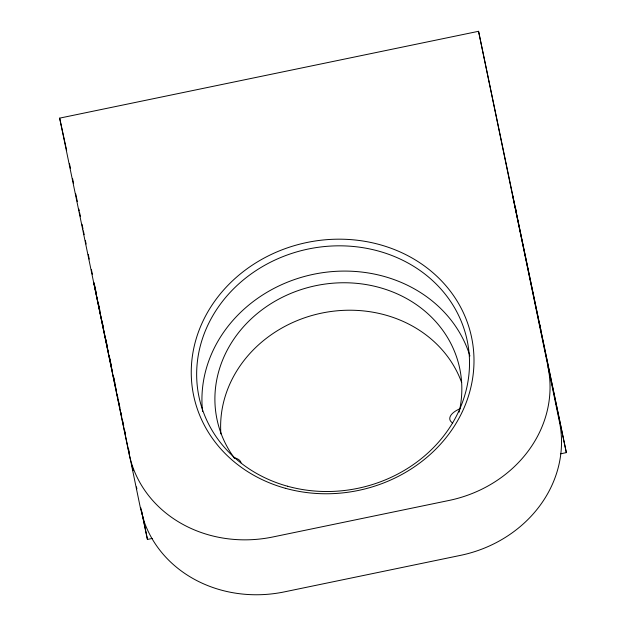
<?xml version="1.0" encoding="UTF-8"?>
<svg xmlns="http://www.w3.org/2000/svg" width="626" height="626" viewBox="0 0 626 626"><rect width="100%" height="100%" fill="white"/><g stroke="black" fill="none" stroke-linecap="round" stroke-linejoin="round"><path stroke-width="0.94" d="M548 367A124.003 110.583 -11.8 0 1 448.983 500.464L272.92 536.959A124.003 110.583 -11.8 0 1 129.097 453.834L59.65 118.134L478.554 31.3L566.35 452.621L560.606 453.811M140.866 507.929L147.446 539.448L152.228 538.462M59.65 118.134L66.646 150.357M515.409 207.472L516.56 212.965M512.428 194.506L566.35 452.621M85.355 240.368L86.122 244.03M113.298 375.475L114.863 382.963M108.533 353.174L93.767 282.483L140.568 508.75L144.536 522.671A124.003 110.583 -11.8 0 0 284.392 591.875L460.454 555.379A124.003 110.583 -11.8 0 0 559.472 421.924L478.554 31.3M108.932 355.083L112.328 371.32M113.322 376.101L116.115 389.474M117.117 394.247L117.915 398.073M118.314 399.983L119.91 407.62M120.904 412.401L121.702 416.22M122.704 420.993L123.698 425.774M124.699 430.547L125.497 434.374M128.486 448.701L129.285 452.52M132.078 465.893L133.08 470.674M136.476 486.911L136.875 488.82M141.554 510.957L147.446 539.448M69.478 163.629L70.456 168.363M72.616 178.786L73.594 183.52M75.746 193.943L77.319 201.525M78.884 209.1L79.275 211.001M79.666 212.895L80.457 216.682M82.022 224.264L83 228.999M83.391 230.892L84.174 234.687M88.266 254.375L89.244 259.109M91.396 269.516L92.374 274.251M94.722 285.605L96.091 292.225M98.29 302.898L99.87 310.535M102.046 321.044L103.619 328.681M105.794 339.182L107.375 346.827M109.55 357.329L111.131 364.966M539.252 322.296L540.809 329.824M202.566 411.399A137.024 122.195 -11.8 0 1 313.603 274.274A137.024 122.195 -11.8 0 1 469.923 355.983M234.507 458.287A124.003 110.583 -11.8 0 1 316.216 285.589A124.003 110.583 -11.8 0 1 459.101 412.182M220.9 433.92A124.003 110.583 -11.8 0 1 320.919 313.266A124.003 110.583 -11.8 0 1 461.659 382.58M452.755 423.051A20.462 9.257 -11.7 0 1 460.462 408.528M233.803 457.614A20.462 9.257 -11.7 0 1 241.01 462.81M287.436 486.206A137.024 122.195 -11.8 0 0 467.254 340.857A137.024 122.195 -11.8 0 0 244.563 278.946A137.024 122.195 -11.8 0 0 287.436 486.206M285.323 488.264A141.985 126.616 -11.8 0 0 471.652 337.657A141.985 126.616 -11.8 0 0 240.9 273.499A141.985 126.616 -11.8 0 0 285.323 488.264"/></g></svg>
